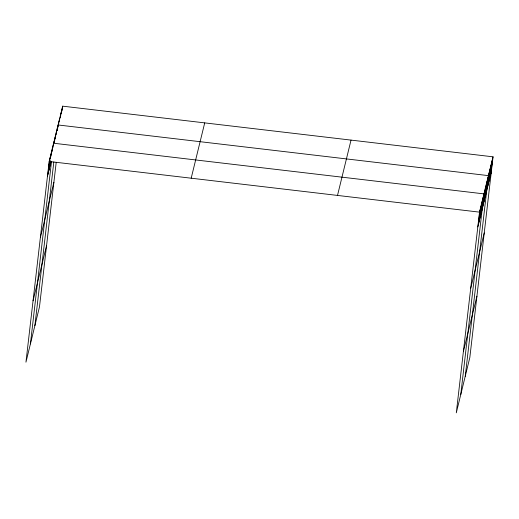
<?xml version="1.0" encoding="UTF-8"?>
<svg xmlns="http://www.w3.org/2000/svg" width="519" height="519" viewBox="0 0 519 519"><rect width="100%" height="100%" fill="white"/><g stroke="black" fill="none" stroke-linecap="round" stroke-linejoin="round"><path stroke-width="0.78" d="M493.05 156.822L479.517 212.141L456.298 412.832L469.831 357.513L493.05 156.822L62.702 106.168L49.169 161.487L25.95 362.178L39.483 306.859L56.201 162.35M47.91 174.429L49.616 159.664M48.358 172.6L50.064 157.834M48.799 170.777L49.882 161.448M50.239 158.34L50.512 156.011M49.247 168.947L50.148 161.182M50.778 155.739L50.959 154.182M49.694 167.124L50.414 160.909M50.953 156.245L51.4 152.359M50.142 165.302L50.59 161.415M51.491 153.643L51.848 150.536M50.59 163.472L50.856 161.143M51.939 151.82L52.296 148.706M52.38 149.991L52.743 146.883M52.919 147.39L53.191 145.061M30.413 343.922L51.485 161.831M53.457 144.788L53.639 143.231L483.987 193.885L460.762 394.576M53.905 142.959L54.08 141.408M54.171 142.693L54.527 139.579M54.618 140.863L54.975 137.756M55.059 139.04L55.423 135.933M55.598 136.439L55.87 134.103M56.046 134.609L56.312 132.28M56.493 132.786L56.759 130.457M57.025 130.185L57.207 128.628M57.207 130.691L57.654 126.805M34.877 325.666L53.82 161.986M57.739 128.089L58.102 124.975L488.45 175.63L465.232 376.32M58.16 126.377L58.517 123.269M58.576 124.664L58.939 121.556M59.172 121.401L59.354 119.85M59.594 119.694L59.776 118.137M60.249 117.826L60.613 114.718M60.755 115.341L61.028 113.012M61.177 113.629L61.443 111.3M61.683 111.144L61.865 109.587M61.923 110.988L62.28 107.881M62.338 109.275L62.702 106.168M478.259 225.077L479.965 210.312M478.706 223.254L480.412 208.489M479.154 221.425L480.86 206.659M479.595 219.602L481.308 204.836M480.043 217.779L481.755 203.013M480.49 215.949L482.196 201.184M480.938 214.126L482.644 199.361M481.385 212.303L483.092 197.538M481.833 210.474L483.539 195.708M482.722 206.822L484.435 192.056M483.17 204.999L484.876 190.233M483.617 203.176L485.323 188.41M484.065 201.346L485.771 186.581M484.506 199.523L486.219 184.758M484.954 197.7L486.666 182.935M485.401 195.871L487.107 181.105M485.849 194.048L487.555 179.282M486.297 192.218L488.003 177.453M487.159 188.682L488.866 173.917M487.575 186.976L489.287 172.211M487.996 185.264L489.702 170.498M488.411 183.557L490.124 168.792M488.833 181.845L490.539 167.079M489.248 180.138L490.961 165.373M489.67 178.426L491.376 163.66M490.085 176.72L491.798 161.954M490.507 175.007L492.213 160.241M490.922 173.294L492.635 158.535M47.463 176.252L51.037 161.649M40.365 237.605L53.892 182.292M33.047 300.825L46.58 245.506M191.187 178.205L204.713 122.886M337.506 195.423L351.032 140.104M477.811 226.907L491.344 171.588M470.714 288.259L484.24 232.94M463.396 351.473L476.929 296.161M49.169 161.487L479.517 212.141"/></g></svg>
